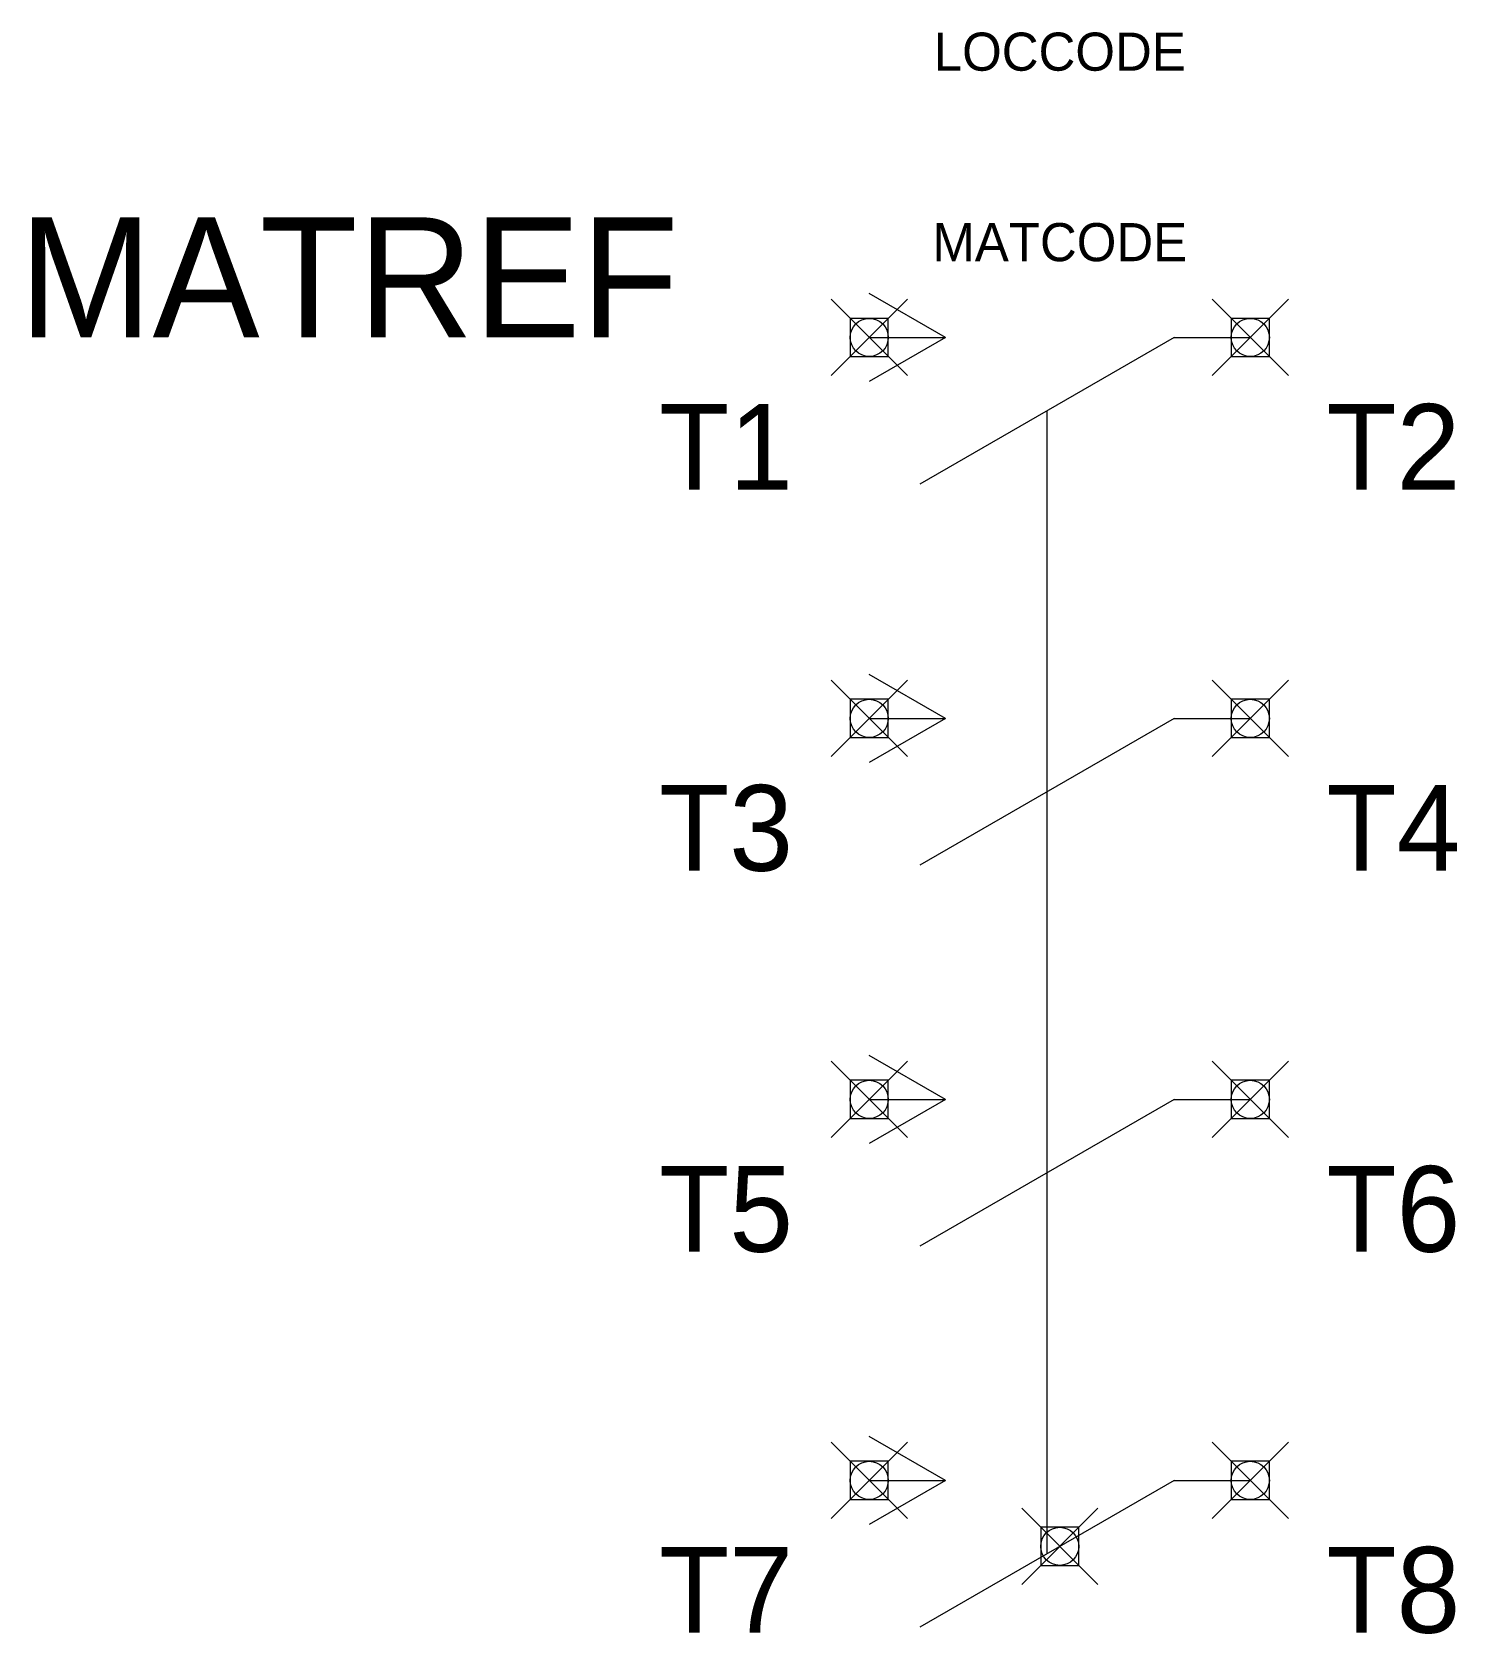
# Model space of a CAD drawing. Extents: x -27 to 10.4, y -4 to 38.
import ezdxf
from ezdxf.enums import TextEntityAlignment as Align

# ---------------------------------------------------------------- set-up
doc = ezdxf.new("R2010")
doc.units = 0
doc.header["$LTSCALE"] = 0.1
doc.header["$PDMODE"] = 99
doc.header["$PDSIZE"] = 1
doc.linetypes.add('DASHED', pattern=[0])
doc.layers.get('0').update_dxf_attribs({"linetype": 'CONTINUOUS'})
for name, color, linetype in [('A', 7, 'CONTINUOUS'), ('C', 6, 'CONTINUOUS'), ('T2', 1, 'CONTINUOUS')]:
    doc.layers.add(name, color=color, linetype=linetype)

msp = doc.modelspace()

# ---------------------------------------------------------------- linework, layer by layer
at = {"color": 0}
for p, q in [((-3, 30), (-5, 31.155)), ((-3, 30), (-5, 28.845)), ((-5, 30), (-3, 30)), ((3, 30), (-3.673, 26.147)), ((3, 30), (5, 30)), ((-3, 20), (-5, 21.155)), ((-5, 20), (-3, 20)), ((-3, 20), (-5, 18.845)), ((3, 20), (-3.673, 16.147)), ((3, 20), (5, 20)), ((-3, 10), (-5, 11.155)), ((-3, 10), (-5, 8.845)), ((-5, 10), (-3, 10)), ((3, 10), (-3.673, 6.147)), ((3, 10), (5, 10)), ((-3, 0), (-5, 1.155)), ((-5, 0), (-3, 0)), ((-3, 0), (-5, -1.155)), ((3, 0), (-3.673, -3.853)), ((3, 0), (5, 0))]:
    msp.add_line(p, q, dxfattribs=at)
at = {"color": 0, "linetype": 'DASHED'}
msp.add_line((-0.337, 28.074), (-0.337, -1.926), dxfattribs=at)
at = {"layer": 'A', "color": 0, "linetype": 'CONTINUOUS'}
msp.add_point((0, -1.732), dxfattribs=at)
at = {"layer": 'C', "color": 0}
for p in [(-5, 30), (5, 30), (-5, 20), (5, 20), (-5, 10), (5, 10)]:
    msp.add_point(p, dxfattribs=at)
at = {"layer": 'C', "color": 0, "linetype": 'CONTINUOUS'}
for p in [(-5, 0), (5, 0)]:
    msp.add_point(p, dxfattribs=at)

# ---------------------------------------------------------------- texts
at = {"color": 0, "linetype": 'CONTINUOUS', "flags": 1}
for tag, p in [('LOCCODE', (0, 37)), ('MATCODE', (0, 32))]:
    msp.add_attdef(tag, text='', height=1, dxfattribs=at).set_placement(p, align=Align.CENTER)
at = {"color": 0, "linetype": 'CONTINUOUS'}
msp.add_attdef('MATREF', text='', height=3.15, dxfattribs=at).set_placement((-10, 30), align=Align.RIGHT)
at = {"layer": 'T2', "color": 0, "linetype": 'CONTINUOUS'}
for tag, p in [('T1', (-7, 26)), ('T3', (-7, 16)), ('T5', (-7, 6)), ('T7', (-7, -4))]:
    msp.add_attdef(tag, text='', height=2.25, dxfattribs=at).set_placement(p, align=Align.RIGHT)
for tag, p in [('T2', (7, 26)), ('T4', (7, 16)), ('T6', (7, 6)), ('T8', (7, -4))]:
    msp.add_attdef(tag, p, '', height=2.25, dxfattribs=at)

doc.saveas('drawing.dxf')
